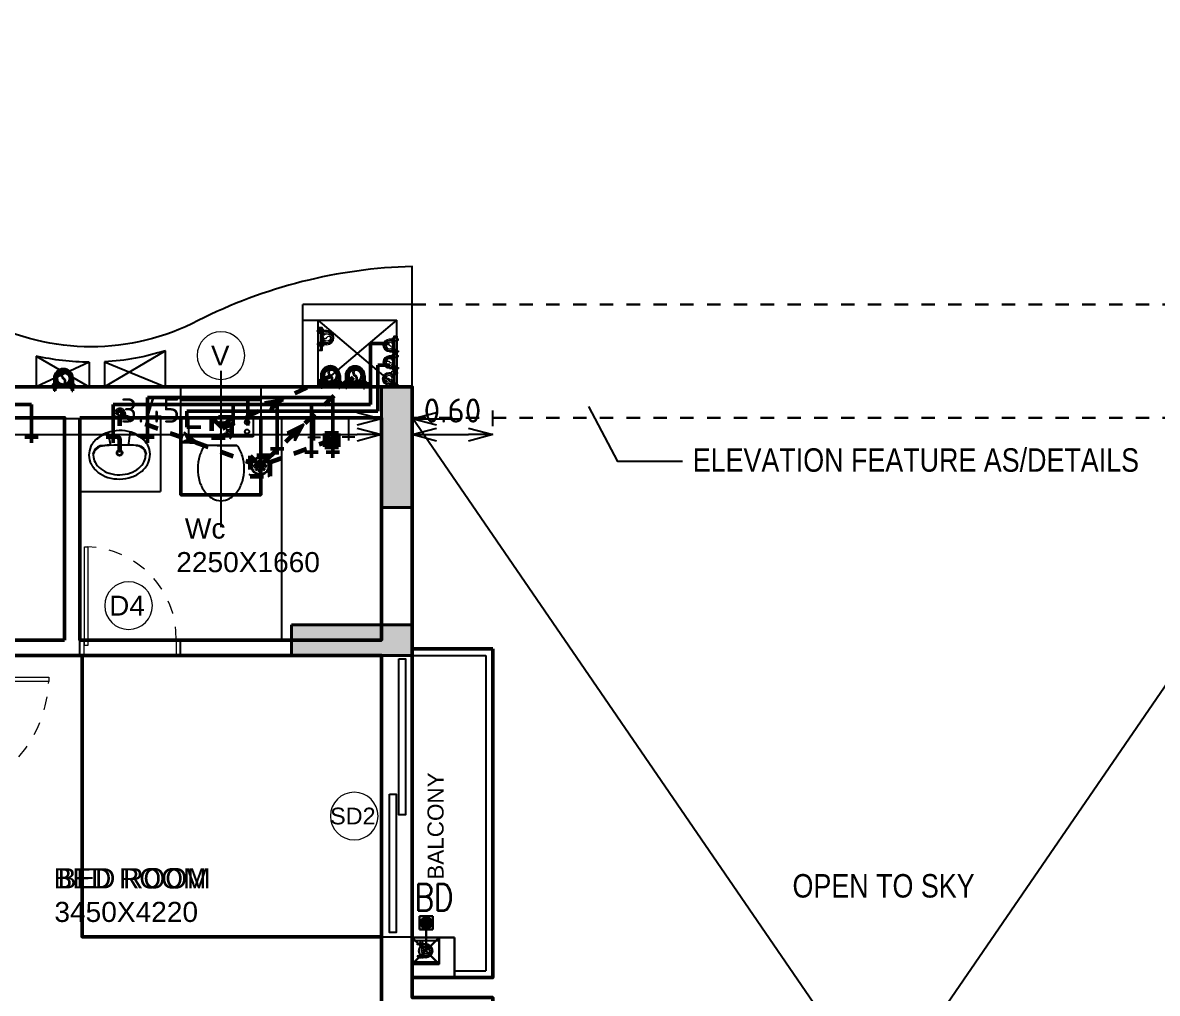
# Model space of a CAD drawing. Header units: inches. Extents: x 0 to 429, y 0 to 185.
# Drawn here: x 241.53 to 250, y 123.59 to 130.84 of the extents above; entities that cross this region are included whole.
import ezdxf
from ezdxf.enums import TextEntityAlignment as Align

# ---------------------------------------------------------------- set-up
doc = ezdxf.new("R2010")
doc.units = ezdxf.units.IN
doc.header["$MEASUREMENT"] = 0
doc.linetypes.add('Xr-4BHK-A-B-Typical-Sub$0$DASHED', pattern=[0.75, 0.5, -0.25])
doc.linetypes.add('Xr-4BHK-A-B-Typical-Sub$0$HIDDEN', pattern=[0.375, 0.25, -0.125])
doc.layers.get('DEFPOINTS').update_dxf_attribs({"lineweight": 18})
for name, color, linetype, lineweight in [('FLOOR01', 7, 'Continuous', 50), ('XR-4BHK-A-B-TYPICAL-SUB$0$1PL-DR-RWP', 190, 'Continuous', 30), ('XR-4BHK-A-B-TYPICAL-SUB$0$CUTOUT', 6, 'Continuous', 30), ('XR-4BHK-A-B-TYPICAL-SUB$0$DOOR', 34, 'Continuous', 20), ('XR-4BHK-A-B-TYPICAL-SUB$0$LINE ABOVE', 6, 'Xr-4BHK-A-B-Typical-Sub$0$DASHED', 30), ('XR-4BHK-A-B-TYPICAL-SUB$0$PIPE', 30, 'Continuous', 30), ('XR-4BHK-A-B-TYPICAL-SUB$0$TOWER-COL', 1, 'Continuous', 40), ('XR-4BHK-A-B-TYPICAL-SUB$0$TOWER-COL-HATCH', 9, 'Continuous', 5), ('XR-4BHK-A-B-TYPICAL-SUB$0$WALL', 7, 'Continuous', 30)]:
    doc.layers.add(name, color=color, linetype=linetype, lineweight=lineweight)
doc.layers.add('XR-4BHK-A-B-TYPICAL-SUB$0$1PL-SHAFT-PIPE', color=7, linetype='Continuous')
doc.layers.add('XR-4BHK-A-B-TYPICAL-SUB$0$ELE', color=4, linetype='Continuous')
doc.layers.add('XR-4BHK-A-B-TYPICAL-SUB$0$SEWERARE LINE', color=7, linetype='Continuous', lineweight=35, true_color=0xca2d12)
doc.layers.add('XR-4BHK-A-B-TYPICAL-SUB$0$WATER SUPPLAY', color=7, linetype='Continuous', lineweight=0, true_color=0x00f000)
doc.styles.add('Sanvi Common', font='isocpeur.ttf')
doc.styles.add('Xr-4BHK-A-B-Typical-Sub$0$$0$DIM', font='arial.ttf', dxfattribs={"height": 4})
doc.styles.add('Xr-4BHK-A-B-Typical-Sub$0$$1$Standard', font='arial.ttf')
doc.styles.add('Xr-4BHK-A-B-Typical-Sub$0$DIM', font='arial.ttf')
doc.styles.add('Xr-4BHK-A-B-Typical-Sub$0$Simplex', font='simplex.shx', dxfattribs={"width": 0.8})
doc.styles.add('Xr-4BHK-A-B-Typical-Sub$0$Standard', font='ARIALN.TTF')
doc.dimstyles.new('Sanvi Common', dxfattribs={"dimtxt": 0.18, "dimasz": 0.18, "dimexe": 0.18, "dimexo": 0.0625, "dimgap": 0.09, "dimtad": 1, "dimzin": 0, "dimdsep": 46, "dimtxsty": 'Sanvi Common', "dimblk": 'OPEN30', "dimcen": 0.09, "dimclrd": 68, "dimclre": 68, "dimclrt": 40, "dimadec": 0, "dimazin": 0, "dimtfac": 1, "dimtofl": 0, "dimtmove": 0, "dimatfit": 3, "dimldrblk": 'OPEN30', "dimfxl": 1, "dimtolj": 1, "dimtzin": 0, "dimarcsym": 0})

# ---------------------------------------------------------------- blocks, each defined once
blk = doc.blocks.new('Xr-4BHK-A-B-Typical-Sub$0$core typ')
at = {"layer": 'XR-4BHK-A-B-TYPICAL-SUB$0$ELE'}
for p, q in [((-5324.1, 20565.3), (465.9, 12120.7)), ((-4124.1, 12120.2), (1665.9, 20565.3))]:
    blk.add_line(p, q, dxfattribs=at)
at = {"layer": 'XR-4BHK-A-B-TYPICAL-SUB$0$LINE ABOVE'}
for p, q in [((-5324.6, 21410.2), (1665.4, 21410.2)), ((-5324.6, 20565.4), (1665.9, 20565.3))]:
    blk.add_line(p, q, dxfattribs=at)
blk = doc.blocks.new('Xr-4BHK-A-B-Typical-Sub$0$basin6')
blk.add_lwpolyline([(285, -227, 0.120605), (265, -143, 0.10507), (202, -67, 0.088649), (113, -18, 0.079738), (1, 0, 0.079738), (-111, -18, 0.088649), (-201, -66, 0.10507), (-264, -142, 0.120605), (-285, -226, 0.120605), (-264, -310, 0.10507), (-202, -387, 0.088649), (-112, -435, 0.079738), (0, -453, 0.079738), (112, -436, 0.088649), (201, -387, 0.10507), (265, -311, 0.120605)], format="xyb", close=True)
for points in [[(-210, -80, -0.016805), (-198, -70, -0.092161), (-106, -21, -0.435128), (-100, -25), (-85, -124, -0.44775), (-92, -134, 0.015365), (-179, -141, 0.272514), (-249, -216, 0.272514)], [(210, -80, 0.016805), (198, -70, 0.092161), (107, -21, 0.435128), (100, -25), (86, -124, 0.396344), (97, -135, -0.011856), (170, -140, -0.340407), (250, -227)], [(-244, -217, 0.017243), (-245, -226, 0.120605), (-229, -292, 0.10507), (-177, -355, 0.088649), (-99, -397, 0.079738), (0, -413, 0.079738), (99, -398, 0.088649), (177, -356, 0.10507), (229, -293, 0.120605), (245, -227, 0.120605)]]:
    blk.add_lwpolyline(points, format="xyb")
for centre, radius in [((0, -69), 14.5), ((1, -209), 26.4), ((1, -209), 21)]:
    blk.add_circle(centre, radius)
for centre, radius, start, end in [((-151, -238), 95.4, 106.2953, 167.2703), ((-3, -1750), 1614, 84.2769, 96.2123), ((155, -235), 90.2, 4.8775, 88.7186)]:
    blk.add_arc(centre, radius, start, end)
blk = doc.blocks.new('Xr-4BHK-A-B-Typical-Sub$0$1111')
for p, q in [((-6719.3, 24832.2), (-6719.3, 24832.2)), ((-6770.3, 24610.7), (-7008.8, 24610.7)), ((-6918.9, 24610.7), (-6770.3, 24610.7)), ((-7128.5, 24545.5), (-7128.5, 24404.3)), ((-6650.6, 24545.5), (-7128.5, 24545.5)), ((-6650.6, 24404.3), (-6650.6, 24545.5)), ((-7128.5, 24404.3), (-6650.6, 24404.3)), ((-6849.6, 24404.3), (-6849.6, 24404.3)), ((-6703, 24404.3), (-6703, 24404.3))]:
    blk.add_line(p, q)
at = {"extrusion": (0, 0, -1)}
for centre, major_axis, ratio, start_param, end_param in [((-6859.2, 24842), (-134, 134), 1, 6.126583, 6.550859), ((-6889.6, 24895.3), (90.6, 90.6), 1, -1.303122, -0.785398), ((-6889.6, 24895.3), (-90.6, 90.6), 1, 0.785398, 1.303122), ((-6919.9, 24842), (134, 134), 1, -0.267674, 0.156602), ((-6811.4, 24807.2), (175.8, 175.8), 1, 4.219591, 4.555787), ((-6967.7, 24807.2), (-175.8, 175.8), 1, 1.727398, 2.063595), ((-6735.9, 24784.5), (231.5, 231.5), 1, 3.926991, 4.219591), ((-7043.2, 24784.5), (231.5, 231.5), 1, 0.492798, 0.785398), ((-6735.9, 24784.5), (-231.5, 231.5), 1, 5.205187, 5.497787), ((-7043.2, 24784.5), (231.5, 231.5), 1, 0.785398, 1.077998), ((-6811.4, 24761.7), (-175.8, 175.8), 1, 4.868991, 5.205187), ((-6967.7, 24761.7), (-231.2, 91.4), 0.988951, 3.056609, 3.421062), ((-6859.2, 24726.9), (-134, 134), 1, 4.837165, 4.868991), ((-6694.7, 24507), (-11.5, 11.5), 1, 3.141593, 9.424778), ((-6694.7, 24437.2), (11.5, 11.5), 1, 1.570796326805002, 7.853981633984588)]:
    blk.add_ellipse(centre, major_axis=major_axis, ratio=ratio, start_param=start_param, end_param=end_param, dxfattribs=at)
blk = doc.blocks.new('Xr-4BHK-A-B-Typical-Sub$0$d-750')
at = {"layer": 'XR-4BHK-A-B-TYPICAL-SUB$0$DOOR'}
for p, q in [((0, 718.7), (0, 750)), ((0, 750), (115, 750)), ((115, 718.7), (0, 718.7)), ((115, 750), (115, 718.7)), ((0, 0), (0, 31.2)), ((0, 31.2), (115, 31.2)), ((115, 31.2), (115, 0)), ((115, 0), (0, 0))]:
    blk.add_line(p, q, dxfattribs=at)
blk.add_lwpolyline([(73.9, 34.2), (811.3, 34.2), (811.3, 59.2), (73.9, 59.2)], close=True, dxfattribs=at)
at = {"layer": 'XR-4BHK-A-B-TYPICAL-SUB$0$DOOR', "color": 8, "linetype": 'Xr-4BHK-A-B-Typical-Sub$0$HIDDEN', "extrusion": (0, 0, -1)}
blk.add_ellipse((125, 31.2), major_axis=(218.4, 652.1), ratio=0.99874, start_param=-0.33813, end_param=1.207251, dxfattribs=at)
blk = doc.blocks.new('Xr-4BHK-A-B-Typical-Sub$0$RWP')
at = {"layer": 'XR-4BHK-A-B-TYPICAL-SUB$0$CUTOUT'}
for p, q in [((0, 200), (200, 0)), ((200, 200), (0, 0))]:
    blk.add_line(p, q, dxfattribs=at)
blk.add_lwpolyline([(0, 0), (200, 0), (200, 200), (0, 200)], close=True, dxfattribs=at)
at = {"layer": 'XR-4BHK-A-B-TYPICAL-SUB$0$ELE'}
for p, q in [((0, 200), (0, 0)), ((25, 200), (25, 0))]:
    blk.add_line(p, q, dxfattribs=at)
at = {"layer": 'XR-4BHK-A-B-TYPICAL-SUB$0$PIPE'}
blk.add_circle((100, 100), 50, dxfattribs=at)
at = {"layer": 'XR-4BHK-A-B-TYPICAL-SUB$0$WALL'}
for p, q in [((0, 315), (300.3, 315)), ((0, 200), (0, 315)), ((300.3, 0), (300.3, 315)), ((0, 200), (185.3, 200)), ((185.3, 0), (185.3, 200))]:
    blk.add_line(p, q, dxfattribs=at)
blk = doc.blocks.new('Xr-4BHK-A-B-Typical-Sub$0$REV.CO.')
at = {"layer": 'XR-4BHK-A-B-TYPICAL-SUB$0$TOWER-COL-HATCH'}
for points in [[(459366.1, 17980.2), (459596.1, 17980.2), (459596.1, 17079.7), (459366.1, 17079.7)], [(459596.1, 16205.2), (459596.1, 15975.2), (458695.7, 15975.2), (458695.7, 16205.2)]]:
    blk.add_hatch(color=256, dxfattribs=at).paths.add_polyline_path(points)
at = {"layer": 'XR-4BHK-A-B-TYPICAL-SUB$0$TOWER-COL'}
for points in [[(459366.1, 17079.7), (459596.1, 17079.7), (459596.1, 17980.2), (459366.1, 17980.2)], [(458695.7, 16205.2), (458695.7, 15975.2), (459596.1, 15975.2), (459596.1, 16205.2)]]:
    blk.add_lwpolyline(points, close=True, dxfattribs=at)
blk = doc.blocks.new('Xr-4BHK-A-B-Typical-Sub$0$$0$DOOR NO')
at = {"lineweight": 0}
blk.add_circle((0, 0), 10, dxfattribs=at)
at = {"style": 'Xr-4BHK-A-B-Typical-Sub$0$$0$DIM'}
blk.add_attdef('X1', text='', height=9, dxfattribs=at).set_placement((0, 0), align=Align.MIDDLE_CENTER)
blk = doc.blocks.new('_Open30')
at = {"color": 0, "linetype": 'ByBlock', "lineweight": -2}
for p, q in [((-1, 0.268), (0, 0)), ((0, 0), (-1, -0.268)), ((0, 0), (-1, 0))]:
    blk.add_line(p, q, dxfattribs=at)
blk = doc.blocks.new('*D205')
at = {"color": 68, "lineweight": -2, "transparency": 16777216}
for p, q in [((240.7592, 127.4939), (240.7592, 127.9445)), ((244.2092, 127.689), (244.2092, 127.9445)), ((240.9392, 127.7645), (244.0292, 127.7645))]:
    blk.add_line(p, q, dxfattribs=at)
at = {"layer": 'DEFPOINTS', "color": 0, "transparency": 16777216}
for p in [(244.2092, 127.7645), (244.2092, 127.6265), (240.7592, 127.4314)]:
    blk.add_point(p, dxfattribs=at)
at = {"color": 68, "lineweight": -2, "transparency": 16777216, "xscale": 0.18, "yscale": 0.18, "zscale": 0.18, "rotation": 180}
blk.add_blockref('_Open30', (240.7592, 127.7645), dxfattribs=at)
at = {"color": 68, "lineweight": -2, "transparency": 16777216, "xscale": 0.18, "yscale": 0.18, "zscale": 0.18}
blk.add_blockref('_Open30', (244.2092, 127.7645), dxfattribs=at)
at = {"color": 40, "transparency": 16777216, "insert": (242.4842, 127.9445), "char_height": 0.18, "attachment_point": 5, "style": 'Sanvi Common'}
blk.add_mtext('\\A1;3.45', dxfattribs=at)
blk = doc.blocks.new('*D206')
at = {"color": 68, "lineweight": -2, "transparency": 16777216}
for p, q in [((244.2092, 127.689), (244.2092, 128.0627)), ((244.4392, 127.689), (244.4392, 128.0627)), ((244.0292, 127.8827), (240.6812, 127.8827)), ((244.6192, 127.8827), (244.7992, 127.8827))]:
    blk.add_line(p, q, dxfattribs=at)
at = {"layer": 'DEFPOINTS', "color": 0, "transparency": 16777216}
for p in [(244.4392, 127.8827), (244.2092, 127.6265), (244.4392, 127.6265)]:
    blk.add_point(p, dxfattribs=at)
at = {"color": 68, "lineweight": -2, "transparency": 16777216, "xscale": 0.18, "yscale": 0.18, "zscale": 0.18}
blk.add_blockref('_Open30', (244.2092, 127.8827), dxfattribs=at)
at = {"color": 68, "lineweight": -2, "transparency": 16777216, "xscale": 0.18, "yscale": 0.18, "zscale": 0.18, "rotation": 180}
blk.add_blockref('_Open30', (244.4392, 127.8827), dxfattribs=at)
at = {"color": 40, "transparency": 16777216, "insert": (240.9692, 128.0627), "char_height": 0.18, "attachment_point": 5, "style": 'Sanvi Common'}
blk.add_mtext('\\A1;0.23', dxfattribs=at)
blk = doc.blocks.new('*D207')
at = {"color": 68, "lineweight": -2, "transparency": 16777216}
for p, q in [((244.4392, 127.689), (244.4392, 127.9445)), ((245.0392, 127.827), (245.0392, 127.9445)), ((244.6192, 127.7645), (244.8592, 127.7645))]:
    blk.add_line(p, q, dxfattribs=at)
at = {"layer": 'DEFPOINTS', "color": 0, "transparency": 16777216}
for p in [(245.0392, 127.7645), (245.0392, 127.7645), (244.4392, 127.6265)]:
    blk.add_point(p, dxfattribs=at)
at = {"color": 68, "lineweight": -2, "transparency": 16777216, "xscale": 0.18, "yscale": 0.18, "zscale": 0.18, "rotation": 180}
blk.add_blockref('_Open30', (244.4392, 127.7645), dxfattribs=at)
at = {"color": 68, "lineweight": -2, "transparency": 16777216, "xscale": 0.18, "yscale": 0.18, "zscale": 0.18}
blk.add_blockref('_Open30', (245.0392, 127.7645), dxfattribs=at)
at = {"color": 40, "transparency": 16777216, "insert": (244.7392, 127.9445), "char_height": 0.18, "attachment_point": 5, "style": 'Sanvi Common'}
blk.add_mtext('\\A1;0.60', dxfattribs=at)
blk = doc.blocks.new('Xr-4BHK-A-B-Typical-Sub$0$CI100')
at = {"layer": 'XR-4BHK-A-B-TYPICAL-SUB$0$SEWERARE LINE', "ltscale": 100}
for p, q in [((-78.9, 0), (-78.9, 11.5)), ((-74, 60.7), (-74, 11.5)), ((-66, 60.7), (-66, 11.5)), ((-61.1, 0), (-61.1, 11.5)), ((61.1, 0), (61.1, 11.5)), ((66, 60.7), (66, 11.5)), ((74, 60.7), (74, 11.5)), ((78.9, 0), (78.9, 11.5)), ((-78.9, -15.5), (-78.9, -4)), ((-74, 0), (-74, -4)), ((-74, -15.5), (-74, -37.3)), ((-74, -16.8), (-74, -37.3)), ((-66, -37.3), (-74, -37.3)), ((-66, 0), (-66, -4)), ((-66, -15.5), (-66, -37.3)), ((-66, -16.8), (-66, -37.3)), ((-61.1, -15.5), (-61.1, -4)), ((61.1, -15.5), (61.1, -4)), ((66, 0), (66, -4)), ((66, -15.5), (66, -37.3)), ((66, -16.8), (66, -37.3)), ((66, -37.3), (74, -37.3)), ((74, 0), (74, -4)), ((74, -15.5), (74, -37.3)), ((74, -16.8), (74, -37.3)), ((78.9, -15.5), (78.9, -4))]:
    blk.add_line(p, q, dxfattribs=at)
for points in [[(-85.4, 0), (-54.6, 0), (-54.6, 11.5), (-85.4, 11.5)], [(85.4, 0), (54.6, 0), (54.6, 11.5), (85.4, 11.5)], [(-85.4, -15.5), (-54.6, -15.5), (-54.6, -4), (-85.4, -4)], [(85.4, -15.5), (54.6, -15.5), (54.6, -4), (85.4, -4)]]:
    blk.add_lwpolyline(points, close=True, dxfattribs=at)
for radius in [60.7, 50]:
    blk.add_circle((0, 60.7), radius, dxfattribs=at)
for centre, radius, start, end in [((0, 60.7), 74, 0, 180), ((0, 60.7), 66, 0, 180), ((13.9, 85.7), 28.6, 119.0199, 240.9801), ((-13.9, 35.7), 28.6, 299.0199, 60.9801)]:
    blk.add_arc(centre, radius, start, end, dxfattribs=at)
blk = doc.blocks.new('Xr-4BHK-A-B-Typical-Sub$0$CI50')
at = {"layer": 'XR-4BHK-A-B-TYPICAL-SUB$0$WATER SUPPLAY', "ltscale": 100}
for p, q in [((-53.2, 2), (-53.2, 13.5)), ((-48.3, 35), (-48.3, 13.5)), ((-48.3, 2), (-48.3, -2)), ((-40.3, 35), (-40.3, 13.5)), ((-40.3, 2), (-40.3, -2)), ((-35.4, 2), (-35.4, 13.5)), ((35.4, 2), (35.4, 13.5)), ((40.3, 35), (40.3, 13.5)), ((40.3, 2), (40.3, -2)), ((48.3, 35), (48.3, 13.5)), ((48.3, 2), (48.3, -2)), ((53.2, 2), (53.2, 13.5)), ((-53.2, -13.5), (-53.2, -2)), ((-48.3, -13.5), (-48.3, -30.6)), ((-48.3, -14.8), (-48.3, -30.6)), ((-40.3, -30.6), (-48.3, -30.6)), ((-40.3, -13.5), (-40.3, -30.6)), ((-40.3, -14.8), (-40.3, -30.6)), ((-35.4, -13.5), (-35.4, -2)), ((35.4, -13.5), (35.4, -2)), ((40.3, -13.5), (40.3, -30.6)), ((40.3, -14.8), (40.3, -30.6)), ((40.3, -30.6), (48.3, -30.6)), ((48.3, -13.5), (48.3, -30.6)), ((48.3, -14.8), (48.3, -30.6)), ((53.2, -13.5), (53.2, -2))]:
    blk.add_line(p, q, dxfattribs=at)
at = {"layer": 'XR-4BHK-A-B-TYPICAL-SUB$0$WATER SUPPLAY', "ltscale": 100, "elevation": 0}
for points in [[(-57.9, 2), (-30.9, 2), (-30.9, 13.5), (-57.9, 13.5)], [(57.9, 2), (30.9, 2), (30.9, 13.5), (57.9, 13.5)], [(-57.9, -13.5), (-30.9, -13.5), (-30.9, -2), (-57.9, -2)], [(57.9, -13.5), (30.9, -13.5), (30.9, -2), (57.9, -2)]]:
    blk.add_lwpolyline(points, close=True, dxfattribs=at)
at = {"layer": 'XR-4BHK-A-B-TYPICAL-SUB$0$WATER SUPPLAY', "ltscale": 100}
for radius in [35, 25]:
    blk.add_circle((0, 35), radius, dxfattribs=at)
for centre, radius, start, end in [((0, 35), 48.3, 0, 180), ((0, 35), 40.3, 360, 180), ((6.9, 47.5), 14.3, 119.0199, 240.9801), ((-6.9, 22.5), 14.3, 299.0199, 60.9801)]:
    blk.add_arc(centre, radius, start, end, dxfattribs=at)
blk = doc.blocks.new('Xr-4BHK-A-B-Typical-Sub$0$A6')
at = {"linetype": 'Continuous', "lineweight": -3}
h = blk.add_hatch(dxfattribs=at)
h.set_pattern_fill('ANSI31', color=8, scale=51.850019, angle=269.98621, style=0)
h.set_pattern_definition([(314.9862146, (-3558.9815, 121585.5365), (4.58404006, 4.58183475), [])])
h.paths.add_polyline_path([(-42.5, 41.5), (0, 0), (-42.5, -41.5), (91.7, 0)])
for p, q in [((-42.5, 41.5), (0, 0)), ((91.7, 0), (-42.5, 41.5)), ((-42.5, -41.5), (0, 0)), ((0, 0), (91.7, 0)), ((91.7, 0), (-42.5, -41.5))]:
    blk.add_line(p, q, dxfattribs=at)
blk = doc.blocks.new('Xr-4BHK-A-B-Typical-Sub$0$FT 100')
at = {"linetype": 'Continuous'}
blk.add_ellipse((0, 0), major_axis=(63.4, -2.9), ratio=1, start_param=0.046079, end_param=6.329264, dxfattribs=at)
for centre in [(-36.7, 0), (-23.3, 23.3), (0, 35.4), (0, 0), (23.3, 23.3), (36.7, 0), (-23.3, -23.3), (0, -35.4), (23.3, -23.3)]:
    blk.add_ellipse(centre, major_axis=(7.97, 0), ratio=1)
blk = doc.blocks.new('Xr-4BHK-A-B-Typical-Sub$0$BD')
at = {"ltscale": 30000}
h = blk.add_hatch(dxfattribs=at)
h.set_pattern_fill('ANSI31', scale=3, style=0)
h.set_pattern_definition([(45, (-108851.51623, -53568.06486), (-0.265165043, 0.265165043), [])])
edge = h.paths.add_edge_path()
edge.add_ellipse((0, 0), major_axis=(1.8, 1.8), ratio=1, start_angle=0, end_angle=360, ccw=False)
at = {"linetype": 'Continuous'}
for p, q in [((-3, 3), (3, 3)), ((-3, -3), (-3, 3)), ((3, 3), (3, -3)), ((3, -3), (-3, -3))]:
    blk.add_line(p, q, dxfattribs=at)
at = {"linetype": 'Continuous', "extrusion": (0, 0, -1)}
blk.add_ellipse((0, 0), major_axis=(1.8, 1.8), ratio=1, start_param=0.739319, end_param=7.022504, dxfattribs=at)
at = {"extrusion": (0, 0, -1)}
blk.add_ellipse((0, 0), major_axis=(0.225, 0.225), ratio=1, start_param=0.785398, end_param=7.068583, dxfattribs=at)
blk = doc.blocks.new('Xr-4BHK-A-B-Typical-Sub$0$A$C14D55273')
at = {"layer": 'XR-4BHK-A-B-TYPICAL-SUB$0$WATER SUPPLAY', "lineweight": 50}
for p, q in [((12186.2, -2395), (12043.1, -2395)), ((12043.1, -2395), (12043.1, -2849.5)), ((12188.2, -2556.9), (12098.2, -2556.9)), ((12098.2, -2556.9), (12098.2, -2899.5)), ((9513.3, -2849.5), (8032.1, -2849.5)), ((9513.3, -3136.8), (9513.3, -2849.5)), ((10121.7, -2849.5), (12043.1, -2849.5)), ((10121.7, -3136.8), (10121.7, -2849.5)), ((10379.2, -2799.5), (11762.7, -2799.5)), ((10379.2, -3136.8), (10379.2, -2799.5)), ((11019, -3006.4), (11019, -2849.5)), ((11128.6, -3006.4), (11128.6, -2799.5)), ((11345.7, -3223.5), (11345.7, -2849.5)), ((11602.9, -3248.1), (11602.9, -2849.5)), ((11762.7, -3248.1), (11762.7, -2799.5)), ((10671.8, -2899.5), (12098.2, -2899.5)), ((10671.8, -2899.5), (10671.8, -3020.1)), ((10671.8, -3020.1), (10776.5, -3020.1)), ((9463.3, -3094.3), (9563.3, -3094.3)), ((10171.7, -3094.3), (10071.7, -3094.3)), ((10429.2, -3094.3), (10329.2, -3094.3)), ((11395.7, -3181), (11295.7, -3181)), ((11652.9, -3205.6), (11552.9, -3205.6)), ((11812.7, -3205.6), (11712.7, -3205.6))]:
    blk.add_line(p, q, dxfattribs=at)
blk = doc.blocks.new('Xr-4BHK-A-B-Typical-Sub$0$A$C2521575D')
at = {"layer": 'XR-4BHK-A-B-TYPICAL-SUB$0$1PL-DR-RWP'}
blk.add_line((13242, 25622.8), (13242, 25827.8), dxfattribs=at)
at = {"layer": 'XR-4BHK-A-B-TYPICAL-SUB$0$1PL-SHAFT-PIPE'}
for p, q in [((12460.1, 30103), (12460.1, 30274.2)), ((13006, 29832.3), (13006, 30207)), ((12439.1, 29853.3), (12819.3, 29853.3))]:
    blk.add_line(p, q, dxfattribs=at)
for points in [[(12439.1, 30103), (12439.1, 30274.2), (12464.1, 30274.2), (12464.1, 30103)], [(13027, 29832.3), (13027, 30207), (13002, 30207), (13002, 29832.3)], [(12439.1, 29832.3), (12819.3, 29832.3), (12819.3, 29857.3), (12439.1, 29857.3)]]:
    blk.add_lwpolyline(points, close=True, dxfattribs=at)
at = {"layer": 'XR-4BHK-A-B-TYPICAL-SUB$0$SEWERARE LINE', "linetype": 'Xr-4BHK-A-B-Typical-Sub$0$HIDDEN', "lineweight": 60, "ltscale": 200}
for p, q in [((12532.1, 29911.3), (11714.5, 29513.6, 0)), ((12049.4, 29283.3), (12712.1, 29914.2)), ((10957.6, 29340), (10957.6, 29624.1, 0)), ((10957.6, 29624.1, 0), (11943.8, 29261.5, 0)), ((11641.6, 29602), (11791.6, 29452)), ((11791.6, 29602), (11641.6, 29452)), ((12487.3, 29483.5), (12587.3, 29383.5)), ((12587.3, 29483.5), (12487.3, 29383.5)), ((12537.3, 29433.5), (12063.1, 29261.2)), ((11928.4, 29314.6), (12078.4, 29164.6)), ((12078.4, 29314.6), (11928.4, 29164.6))]:
    blk.add_line(p, q, dxfattribs=at)
for points in [[(11641.6, 29452), (11791.6, 29452), (11791.6, 29602), (11641.6, 29602)], [(12487.3, 29383.5), (12587.3, 29383.5), (12587.3, 29483.5), (12487.3, 29483.5)], [(11928.4, 29164.6), (12078.4, 29164.6), (12078.4, 29314.6), (11928.4, 29314.6)]]:
    blk.add_lwpolyline(points, close=True, dxfattribs=at)
blk.add_circle((11714.9, 29513.8), 50, dxfattribs=at)
for centre, radius, start, end in [((10957.6, 29629.6, 0), 30, 326.44269, 213.55731), ((10957.6, 29624.1, 0), 27.3, 336.0932, 203.9068)]:
    blk.add_arc(centre, radius, start, end, dxfattribs=at)
at = {"layer": 'XR-4BHK-A-B-TYPICAL-SUB$0$1PL-DR-RWP', "xscale": 16.66666666909441, "yscale": 16.66666666909441, "zscale": 16.66666666909441, "rotation": 90}
blk.add_blockref('Xr-4BHK-A-B-Typical-Sub$0$BD', (13242.9, 25827.6), dxfattribs=at)
at = {"layer": 'XR-4BHK-A-B-TYPICAL-SUB$0$1PL-SHAFT-PIPE', "xscale": 1.099999999976717, "yscale": 1.099999999976717, "zscale": 1.099999999976717, "rotation": 270}
blk.add_blockref('Xr-4BHK-A-B-Typical-Sub$0$CI50', (12462.3, 30198.7), dxfattribs=at)
at = {"layer": 'XR-4BHK-A-B-TYPICAL-SUB$0$1PL-SHAFT-PIPE', "xscale": -1, "rotation": 90}
for p in [(13004.9, 30139.8), (13004.9, 30015.9), (13000, 29890.3)]:
    blk.add_blockref('Xr-4BHK-A-B-Typical-Sub$0$CI50', p, dxfattribs=at)
at = {"layer": 'XR-4BHK-A-B-TYPICAL-SUB$0$1PL-SHAFT-PIPE', "xscale": 0.9404999999969732, "yscale": 0.9404999999969732, "zscale": 0.9404999999969732}
for p in [(12527.7, 29857.3), (12712.1, 29857.1), (10535.7, 29836.3)]:
    blk.add_blockref('Xr-4BHK-A-B-Typical-Sub$0$CI100', p, dxfattribs=at)
at = {"layer": 'XR-4BHK-A-B-TYPICAL-SUB$0$1PL-SHAFT-PIPE', "rotation": 270}
blk.add_blockref('Xr-4BHK-A-B-Typical-Sub$0$CI50', (13207, 25622.8), dxfattribs=at)
at = {"layer": 'XR-4BHK-A-B-TYPICAL-SUB$0$SEWERARE LINE', "linetype": 'Xr-4BHK-A-B-Typical-Sub$0$HIDDEN', "lineweight": 60, "ltscale": 200, "extrusion": (-7.22204e-09, 1.48238e-08, 1), "rotation": 25.98869978861606}
blk.add_blockref('Xr-4BHK-A-B-Typical-Sub$0$A6', (12093.2, 29697.7, 0), dxfattribs=at)
at = {"layer": 'XR-4BHK-A-B-TYPICAL-SUB$0$SEWERARE LINE', "linetype": 'Xr-4BHK-A-B-Typical-Sub$0$HIDDEN', "lineweight": 60, "ltscale": 200, "extrusion": (-1.13602e-08, 1.19519e-08, 1), "rotation": 43.55981194571054}
blk.add_blockref('Xr-4BHK-A-B-Typical-Sub$0$A6', (12264.3, 29487.9, 0), dxfattribs=at)
at = {"layer": 'XR-4BHK-A-B-TYPICAL-SUB$0$SEWERARE LINE', "linetype": 'Xr-4BHK-A-B-Typical-Sub$0$HIDDEN', "lineweight": 60, "ltscale": 200, "extrusion": (5.62196e-09, 1.55015e-08, 1), "rotation": 340.0793134864861}
blk.add_blockref('Xr-4BHK-A-B-Typical-Sub$0$A6', (11462, 29438.2, 0), dxfattribs=at)
at = {"layer": 'XR-4BHK-A-B-TYPICAL-SUB$0$SEWERARE LINE', "linetype": 'Xr-4BHK-A-B-Typical-Sub$0$HIDDEN', "lineweight": 60, "ltscale": 200, "xscale": 0.6666666666669698, "yscale": 0.6666666666669698, "zscale": 0.6666666666669698, "rotation": 270}
blk.add_blockref('Xr-4BHK-A-B-Typical-Sub$0$FT 100', (12537.3, 29433.5), dxfattribs=at)
at = {"layer": 'XR-4BHK-A-B-TYPICAL-SUB$0$SEWERARE LINE', "linetype": 'Xr-4BHK-A-B-Typical-Sub$0$HIDDEN', "lineweight": 60, "ltscale": 200, "rotation": 270}
blk.add_blockref('Xr-4BHK-A-B-Typical-Sub$0$FT 100', (12003.4, 29239.6), dxfattribs=at)
at = {"layer": 'XR-4BHK-A-B-TYPICAL-SUB$0$WATER SUPPLAY'}
blk.add_blockref('Xr-4BHK-A-B-Typical-Sub$0$A$C14D55273', (783.9, 32549.6), dxfattribs=at)
at = {"layer": 'XR-4BHK-A-B-TYPICAL-SUB$0$1PL-DR-RWP', "style": 'Xr-4BHK-A-B-Typical-Sub$0$Simplex', "width": 0.8}
blk.add_text('BD', height=200, rotation=0.00373, dxfattribs=at).set_placement((13155.9, 25919.2))

msp = doc.modelspace()

# ---------------------------------------------------------------- linework, layer by layer
for p, q in [((243.6213, 128.6201), (243.6213, 128.7351)), ((244.4392, 128.7351), (243.6213, 128.7351)), ((244.4392, 128.1203), (244.4392, 128.7351)), ((243.6213, 128.6201), (244.3242, 128.6201)), ((243.6213, 128.1203), (243.6213, 128.6201)), ((244.3242, 128.1203), (243.7363, 128.6201)), ((243.7363, 128.1203), (244.3242, 128.6201)), ((243.7363, 128.1203), (243.7363, 128.6201)), ((244.3242, 128.1203), (244.3242, 128.6201)), ((242.5971, 128.3908), (242.143, 128.1203)), ((242.5971, 128.1203), (242.5971, 128.3908)), ((241.6313, 128.3515), (241.6313, 128.1203)), ((241.6313, 128.3515), (242.028, 128.1203)), ((242.028, 128.3054), (241.6313, 128.1203)), ((242.028, 128.3054), (242.028, 128.1203)), ((242.143, 128.3081), (242.143, 128.1203)), ((242.143, 128.3081), (242.5971, 128.1203)), ((243.0121, 127.0735), (243.0121, 128.2403)), ((240.9471, 128.1203), (242.7121, 128.1203)), ((242.7121, 127.8903), (242.7121, 128.1203)), ((243.3121, 128.1203), (242.7121, 128.1203)), ((243.3121, 128.1203), (244.3242, 128.1203)), ((243.3121, 127.8903), (243.3121, 128.1203)), ((244.4392, 128.1203), (244.4392, 126.1153)), ((243.3121, 128.0203), (242.7121, 128.0203)), ((242.7121, 127.9903), (243.3121, 127.9903)), ((240.9471, 127.8903), (241.8442, 127.8903)), ((241.5992, 127.8903), (241.5992, 127.721)), ((241.8442, 126.2303), (241.8442, 127.8903)), ((241.9592, 127.8903), (242.7121, 127.8903)), ((241.9592, 126.1153), (241.9592, 127.8903)), ((242.5592, 127.8903), (242.5592, 127.3403)), ((242.7121, 127.8903), (243.3121, 127.8903)), ((243.3121, 127.8903), (244.2092, 127.8903)), ((243.4621, 127.8903), (243.4621, 126.2303)), ((243.7067, 127.8903), (243.7067, 127.721)), ((243.9642, 127.8903), (243.9642, 127.721)), ((244.2092, 127.8903), (244.2092, 126.2303)), ((241.6462, 127.7455), (241.5523, 127.7455)), ((243.6598, 127.7455), (243.7537, 127.7455)), ((244.0112, 127.7455), (243.9173, 127.7455)), ((241.9592, 127.3403), (242.5592, 127.3403)), ((241.8442, 126.2303), (239.5288, 126.2303)), ((242.7093, 126.2303), (241.9592, 126.2303)), ((244.2092, 126.2303), (242.7088, 126.2303)), ((242.7088, 126.1153), (242.7088, 126.2303)), ((244.4392, 126.1653), (245.0392, 126.1653)), ((245.0392, 126.1653), (245.0392, 123.7103)), ((241.9592, 126.1153), (240.7592, 126.1153)), ((244.4392, 126.1153), (242.7088, 126.1153)), ((244.2092, 124.0153), (244.2093, 126.1153)), ((244.4392, 126.1153), (244.9892, 126.1153)), ((244.4393, 126.1153), (244.4392, 124.0153)), ((244.9892, 126.1153), (244.9892, 123.7603)), ((244.2092, 124.0153), (244.4392, 124.0153)), ((244.2092, 124.0153), (244.2092, 123.4453)), ((244.4392, 124.0153), (244.4392, 123.8253)), ((244.4392, 123.7103), (244.4392, 123.5603)), ((244.7542, 123.7603), (244.9892, 123.7603)), ((244.7542, 123.7103), (245.0392, 123.7103))]:
    msp.add_line(p, q)
for points in [[(244.4392, 128.7351), (244.4392, 129.0203, 0.111051), (242.8409, 128.6157, -0.244497), (241.2426, 128.6157, 0.111051), (239.6442, 129.0203, -74.791831)], [(242.5971, 128.3908, -0.06273), (242.143, 128.3081, -0.06273)], [(242.028, 128.3054, -0.054211), (241.6313, 128.3515)]]:
    msp.add_lwpolyline(points, format="xyb")
msp.add_lwpolyline([(246.4549, 127.5648), (245.9745, 127.5648), (245.7579, 127.9742)])
for points in [[(244.3393, 126.0898), (244.3893, 126.0898), (244.3893, 124.9251), (244.3393, 124.9251)], [(244.27, 125.0792), (244.32, 125.0792), (244.32, 124.0471), (244.27, 124.0471)]]:
    msp.add_lwpolyline(points, close=True)
at = {"layer": 'FLOOR01', "color": 246}
msp.add_line((242.7088, 126.2303), (241.9588, 126.2303), dxfattribs=at)
at = {"layer": 'FLOOR01', "color": 181}
msp.add_lwpolyline([(244.4392, 123.5606), (244.4392, 128.1206), (239.6442, 128.1207), (239.6442, 128.8101), (237.6892, 128.8101), (237.6892, 129.4106), (236.4892, 129.4106), (236.4892, 130.8406), (232.0842, 130.8406), (232.0842, 124.9806), (232.4642, 124.9806), (232.4642, 119.8906)], dxfattribs=at)
at = {"layer": 'FLOOR01', "color": 230}
msp.add_lwpolyline([(244.4392, 115.8054), (239.3537, 115.8027), (239.3546, 116.3554), (234.4542, 116.3554), (234.4542, 119.8906), (232.4642, 119.8906), (232.4642, 124.9806), (232.0842, 124.9806), (232.0842, 130.8406), (236.4892, 130.8406), (236.4892, 129.4106), (237.6892, 129.4106), (237.6892, 128.8101), (239.6442, 128.81), (239.6442, 128.1207), (244.4392, 128.1206), (244.4392, 123.5606), (245.0392, 123.5606), (245.0392, 121.8656), (244.4392, 121.8656)], close=True, dxfattribs=at)
at = {"layer": 'FLOOR01', "color": 81}
for points in [[(241.8442, 126.2307), (239.6442, 126.2307), (239.6442, 127.8907), (241.8442, 127.8907)], [(241.9592, 127.8907), (244.2092, 127.8907), (244.2092, 126.2306), (241.9592, 126.2306)]]:
    msp.add_lwpolyline(points, close=True, dxfattribs=at)
at = {"layer": 'FLOOR01', "color": 128}
msp.add_lwpolyline([(242.7121, 127.8907), (243.3086, 127.8907), (243.3086, 127.3156), (242.7121, 127.3156)], close=True, dxfattribs=at)
at = {"layer": 'FLOOR01', "color": 35}
msp.add_lwpolyline([(245.0392, 126.1656), (244.4392, 126.1656), (244.4392, 123.7106), (245.0392, 123.7106)], close=True, dxfattribs=at)
at = {"layer": 'FLOOR01', "color": 150}
msp.add_lwpolyline([(240.7976, 126.1156), (244.2092, 126.1156), (244.2092, 122.0956), (240.7976, 122.0956)], close=True, dxfattribs=at)
at = {"layer": 'FLOOR01', "color": 103}
msp.add_lwpolyline([(244.2092, 124.0157), (241.9749, 124.0157), (241.9749, 126.1157), (244.2092, 126.1157)], close=True, dxfattribs=at)

# ---------------------------------------------------------------- block references
at = {"xscale": 0.001, "yscale": 0.001, "zscale": 0.001}
for name, p in [('Xr-4BHK-A-B-Typical-Sub$0$A$C2521575D', (231.3004, 98.2906)), ('Xr-4BHK-A-B-Typical-Sub$0$REV.CO.', (-215.1569, 110.1401)), ('Xr-4BHK-A-B-Typical-Sub$0$core typ', (249.7638, 107.3248))]:
    msp.add_blockref(name, p, dxfattribs=at)
ref = msp.add_blockref('Xr-4BHK-A-B-Typical-Sub$0$$0$DOOR NO', (243.0115, 128.3552), dxfattribs=dict(xscale=-0.01778, yscale=0.01778, zscale=0.01778))
ref.add_attrib('X1', 'V', dxfattribs={"height": 0.1482, "style": 'Xr-4BHK-A-B-Typical-Sub$0$$1$Standard'}).set_placement((243.0062, 128.3552), align=Align.MIDDLE_CENTER)
at = {"extrusion": (0, 0, -1)}
for name, p, xscale, yscale, zscale, rotation in [('Xr-4BHK-A-B-Typical-Sub$0$1111', (-249.9013, 152.2946), 0.001, 0.001, -0.001, 179.9999998932783), ('Xr-4BHK-A-B-Typical-Sub$0$d-750', (-241.9592, 126.1153), 0.001000064621199273, 0.001000064621199273, -0.001000064621278096, 89.99999994705946), ('Xr-4BHK-A-B-Typical-Sub$0$d-750', (-240.6442, 126.0003), 0.001333333333335759, 0.001333333333335759, -0.00133333333343756, 179.9999999471602)]:
    msp.add_blockref(name, p, dxfattribs=dict(at, xscale=xscale, yscale=yscale, zscale=zscale, rotation=rotation))
for name, p, xscale, yscale, zscale, rotation in [('Xr-4BHK-A-B-Typical-Sub$0$basin6', (242.2506, 127.7952), 0.0008000000005451249, 0.0008000000005451249, 0.0008000000005451249, 1.095068054381273), ('Xr-4BHK-A-B-Typical-Sub$0$RWP', (244.4392, 124.0106), 0.001, 0.001, 0.001, 270)]:
    msp.add_blockref(name, p, dxfattribs=dict(xscale=xscale, yscale=yscale, zscale=zscale, rotation=rotation))
ref = msp.add_blockref('Xr-4BHK-A-B-Typical-Sub$0$$0$DOOR NO', (242.3223, 126.4876), dxfattribs=dict(xscale=-0.01778, yscale=0.01778, zscale=0.01778))
ref.add_attrib('X1', 'D4', dxfattribs={"height": 0.14817, "style": 'Xr-4BHK-A-B-Typical-Sub$0$$1$Standard'}).set_placement((242.3103, 126.4876), align=Align.MIDDLE_CENTER)
ref = msp.add_blockref('Xr-4BHK-A-B-Typical-Sub$0$$0$DOOR NO', (244.0061, 124.9166), dxfattribs=dict(xscale=-0.01778, yscale=0.01778, zscale=0.01778))
ref.add_attrib('X1', 'SD2', dxfattribs={"height": 0.125, "style": 'Xr-4BHK-A-B-Typical-Sub$0$$1$Standard'}).set_placement((243.9959, 124.9166), align=Align.MIDDLE_CENTER)

# ---------------------------------------------------------------- texts
for s, height, style, p in [('ELEVATION FEATURE AS/DETAILS', 0.175, 'Xr-4BHK-A-B-Typical-Sub$0$Standard', (246.5325, 127.4875)), (' Wc', 0.15, 'Xr-4BHK-A-B-Typical-Sub$0$DIM', (242.6842, 126.9882)), ('2250X1660', 0.15, 'Xr-4BHK-A-B-Typical-Sub$0$DIM', (242.6781, 126.7376)), ('BED ROOM', 0.15, 'Xr-4BHK-A-B-Typical-Sub$0$DIM', (241.7621, 124.3762)), ('OPEN TO SKY', 0.175, 'Xr-4BHK-A-B-Typical-Sub$0$Standard', (247.2769, 124.308)), ('3450X4220', 0.15, 'Xr-4BHK-A-B-Typical-Sub$0$DIM', (241.7686, 124.1256))]:
    msp.add_text(s, height=height, dxfattribs=dict(style=style)).set_placement(p)
at = {"style": 'Xr-4BHK-A-B-Typical-Sub$0$DIM'}
msp.add_text('BALCONY', height=0.12, rotation=90, dxfattribs=at).set_placement((244.673, 124.4415))
at = {"layer": 'FLOOR01', "color": 81, "style": 'Xr-4BHK-A-B-Typical-Sub$0$DIM'}
msp.add_text(' Wc', height=0.15, dxfattribs=at).set_placement((242.6842, 126.9885))
at = {"layer": 'FLOOR01', "color": 150, "style": 'Xr-4BHK-A-B-Typical-Sub$0$DIM'}
msp.add_text('BED ROOM', height=0.15, dxfattribs=at).set_placement((241.7928, 124.3766))

# ---------------------------------------------------------------- dimensions: what is measured, and where the dimension line sits
at = {"color": 2}
dim = msp.add_linear_dim(base=(244.4392, 127.8827), p1=(244.2092, 127.6265), p2=(244.4392, 127.6265), dimstyle='Sanvi Common', dxfattribs=at)
dim.commit()
dim.dimension.update_dxf_attribs({"geometry": '*D206', "text_midpoint": (240.9692, 127.8827), "dimtype": 160})
for base, p1, p2, picture, middle in [((244.2092, 127.7645), (240.7592, 127.4314), (244.2092, 127.6265), '*D205', (242.4842, 127.9445)), ((245.0392, 127.7645), (244.4392, 127.6265), (245.0392, 127.7645), '*D207', (244.7392, 127.9445))]:
    dim = msp.add_linear_dim(base=base, p1=p1, p2=p2, dimstyle='Sanvi Common', dxfattribs=at)
    dim.commit()
    dim.dimension.update_dxf_attribs({"geometry": picture, "text_midpoint": middle})

doc.saveas('drawing.dxf')
